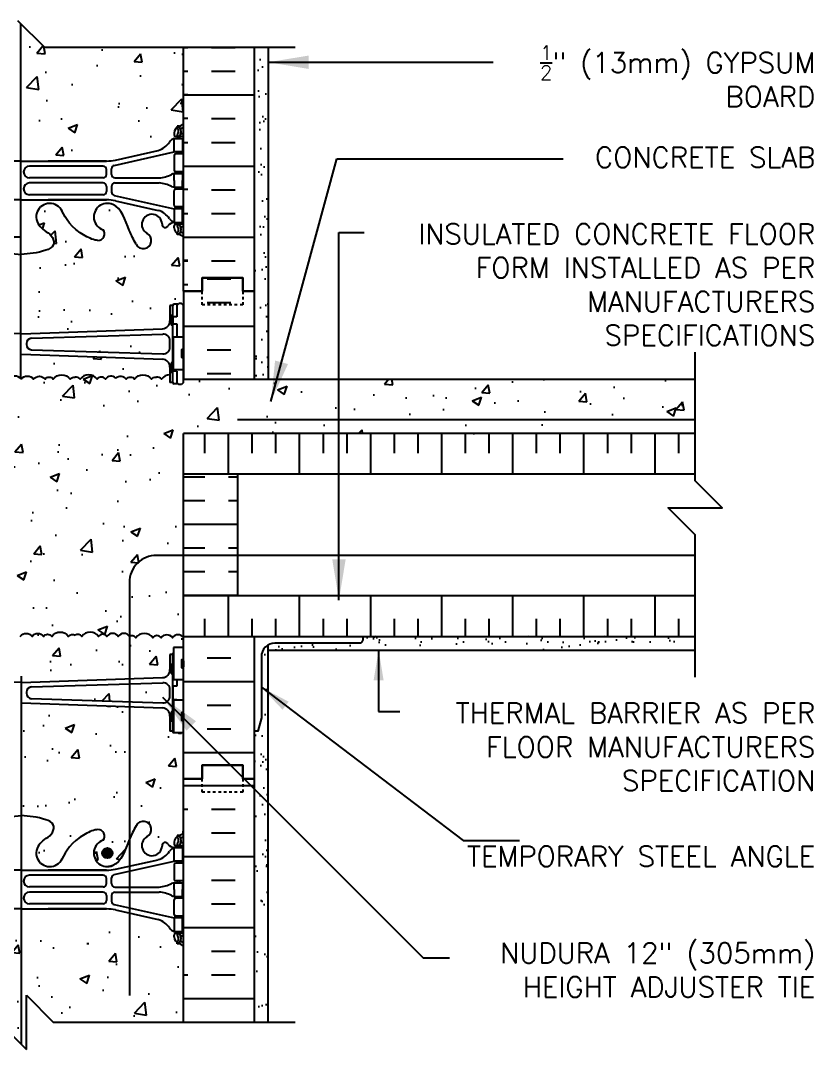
# Model space of a CAD drawing. Header units: inches. Extents: x 221.8 to 278, y 94.9 to 160.7.
# Drawn here: x 248.72 to 278, y 122.7 to 160.7 of the extents above; entities that cross this region are included whole.
import ezdxf

# ---------------------------------------------------------------- set-up
doc = ezdxf.new("R2010")
doc.units = ezdxf.units.IN
doc.header["$LTSCALE"] = 0.5
doc.header["$MEASUREMENT"] = 0
doc.linetypes.add('DASHED2', pattern=[0.375, 0.25, -0.125])
for name, color, linetype in [('HATCH', 12, 'Continuous'), ('line25', 2, 'Continuous'), ('LINE3', 3, 'Continuous'), ('LINE50', 5, 'Continuous'), ('LINE9', 9, 'Continuous'), ('TEXT', 4, 'Continuous'), ('Web_Edge', 9, 'Continuous')]:
    doc.layers.add(name, color=color, linetype=linetype)
doc.styles.add('DIM', font='romans.shx', dxfattribs={"width": 0.7})
doc.styles.add('ROMANS', font='romans.shx', dxfattribs={"height": 0.75})
doc.styles.get("Standard").update_dxf_attribs({"font": 'romans.shx', "height": 0.75})
doc.linetypes.add('STEEL', pattern='A,0.5,-0.2,["X",Standard,S=0.1,R=0,X=-0.1,Y=-0.05],-0.1', length=0.8)
doc.dimstyles.new('ext_12', dxfattribs={"dimscale": 12, "dimtxt": 0.09375, "dimasz": 0.09375, "dimexe": 0.09375, "dimexo": 0.0625, "dimgap": 0.0625, "dimtad": 1, "dimdec": 1, "dimzin": 2, "dimdsep": 46, "dimlunit": 4, "dimtxsty": 'DIM', "dimcen": 0.09, "dimdle": 0.09375, "dimclrt": 4, "dimadec": 0, "dimazin": 0, "dimtfac": 1, "dimtdec": 1, "dimtmove": 2, "dimatfit": 3, "dimfxl": 1, "dimfrac": 2, "dimtolj": 1, "dimtzin": 0, "dimarcsym": 0})
doc.dimstyles.new('ext_8', dxfattribs={"dimscale": 8, "dimtxt": 0.09375, "dimasz": 0.09375, "dimexe": 0.09375, "dimexo": 0.0625, "dimgap": 0.0625, "dimtad": 1, "dimdec": 1, "dimzin": 3, "dimdsep": 46, "dimlunit": 4, "dimtxsty": 'DIM', "dimcen": 0.09, "dimdle": 0.09375, "dimclrt": 4, "dimadec": 0, "dimazin": 0, "dimtfac": 1, "dimtdec": 1, "dimtmove": 2, "dimatfit": 3, "dimfxl": 1, "dimfrac": 2, "dimtolj": 1, "dimtzin": 0, "dimarcsym": 0})
pattern_1 = [(37.5, (59.607, 5.043), (-0.0314967, 0.963412), [0, -0.76, 0, -0.85, 0, -0.8125]), (7.5, (59.607, 5.043), (0.8848884, 1.411073), [0, -0.41, 0, -0.685, 0, -0.2625]), (327.5, (58.992, 5.043), (1.557071, 0.0028295), [0, -0.25, 0, -0.9, 0, -1.175]), (317.5, (58.992, 5.043), (1.503063, 0.438838), [0, -0.125, 0, -0.59, 0, -0.675])]

msp = doc.modelspace()

# ---------------------------------------------------------------- hatches: boundary and pattern name
at = {"layer": 'HATCH'}
h = msp.add_hatch(dxfattribs=at)
h.set_pattern_fill('AR-CONC', color=256, scale=0.5)
h.set_pattern_definition([(50, (0, 0), (3.5863, -0.31376), [0.375, -4.125]), (355, (0, 0), (-0.693757, 3.76096), [0.3, -3.3]), (100.4514, (0.299, -0.026), (2.892544, 3.4472), [0.3187, -3.50571]), (46.1842, (0, 1), (5.336207, -0.827596), [0.5625, -6.1875]), (96.6356, (0.4447, 0.931), (4.67331, 4.87059), [0.47805, -5.25857]), (351.1842, (0, 1), (4.67331, 4.87059), [0.45, -4.95]), (21, (0.5, 0.75), (2.984535, -2.013094), [0.375, -4.125]), (326, (0.5, 0.75), (1.216577, 3.62575), [0.3, -3.3]), (71.4514, (0.7487, 0.5822), (4.20111, 1.612656), [0.3187, -3.50571]), (37.5, (0, 0), (0.0607993, 1.6644693), [0, -3.26, 0, -3.35, 0, -3.3125]), (7.5, (0, 0), (1.315348, 1.972059), [0, -1.91, 0, -3.185, 0, -1.2625]), (327.5, (-1.115, 0), (2.669112, -0.1127744), [0, -1.25, 0, -3.9, 0, -5.175]), (317.5, (-1.615, 0), (2.91593, 0.500525), [0, -1.625, 0, -2.59, 0, -3.675])])
h.paths.add_polyline_path([(254.74, 126.51, 0.088416), (254.594, 126.608), (254.504, 126.608), (254.504, 126.649, -0.249069), (254.394, 126.857), (254.394, 126.924, -0.414214), (254.456, 126.987), (254.504, 126.987), (254.504, 127.057), (254.399, 127.057, -0.155529), (254.223, 127.191, 0.180914), (253.805, 127.502), (252.225, 127.855, 0.054974), (251.898, 127.891), (248.74, 127.891), (245.582, 127.891, 0.054974), (245.255, 127.855), (243.674, 127.502, 0.180914), (243.256, 127.191, -0.155529), (243.081, 127.057), (242.976, 127.057), (242.976, 126.987), (243.023, 126.987, -0.414214), (243.086, 126.924), (243.086, 126.857, -0.249069), (242.976, 126.649), (242.976, 126.608), (242.886, 126.608, 0.088416), (242.74, 126.51), (242.74, 123.703), (247.943, 123.703), (248.943, 122.703), (248.943, 124.703), (249.943, 123.703), (254.74, 123.703)])
edge = h.paths.add_edge_path()
edge.add_line((254.74, 134.398), (254.683, 134.398))
edge.add_line((254.683, 134.398), (254.66, 134.375))
edge.add_line((254.66, 134.375), (254.57, 134.375))
edge.add_line((254.57, 134.375), (254.547, 134.398))
edge.add_line((254.547, 134.398), (254.375, 134.398))
edge.add_line((254.375, 134.398), (254.375, 134.407))
edge.add_arc((254.39, 134.455), 0.05, 180, 252.5993, ccw=False)
edge.add_line((254.34, 134.455), (254.24, 134.455))
edge.add_line((254.24, 134.455), (254.24, 135.016))
edge.add_arc((253.94, 135.016), 0.3, 0, 85.2426)
edge.add_line((253.965, 135.315), (248.756, 135.499))
edge.add_arc((248.74, 135.299), 0.2, 85.2426, 90)
edge.add_arc((248.74, 135.299), 0.2, 90, 94.7574)
edge.add_line((248.723, 135.499), (243.515, 135.315))
edge.add_arc((243.54, 135.016), 0.3, 94.7574, 180)
edge.add_line((243.24, 135.016), (243.24, 134.455))
edge.add_line((243.24, 134.455), (243.14, 134.455))
edge.add_arc((243.09, 134.455), 0.05, -72.5993, 0, ccw=False)
edge.add_line((243.105, 134.407), (243.105, 134.398))
edge.add_line((243.105, 134.398), (242.933, 134.398))
edge.add_line((242.933, 134.398), (242.91, 134.375))
edge.add_line((242.91, 134.375), (242.82, 134.375))
edge.add_line((242.82, 134.375), (242.797, 134.398))
edge.add_line((242.797, 134.398), (242.74, 134.398))
edge.add_line((242.74, 134.398), (242.74, 132.703))
edge.add_line((242.74, 132.703), (242.74, 130.703))
edge.add_arc((243.086, 131.064), 0.5, 226.2109, 246.4218)
edge.add_line((242.886, 130.605), (242.976, 130.605))
edge.add_line((242.976, 130.605), (242.976, 130.564))
edge.add_arc((242.836, 130.357), 0.25, 0, 55.9442, ccw=False)
edge.add_line((243.086, 130.357), (243.086, 130.289))
edge.add_arc((243.023, 130.289), 0.0625, -90, 0, ccw=False)
edge.add_line((243.023, 130.227), (242.976, 130.227))
edge.add_line((242.976, 130.227), (242.976, 130.157))
edge.add_line((242.976, 130.157), (243.081, 130.157))
edge.add_arc((243.043, 130.506), 0.352, 276.1291, 321.5331)
edge.add_arc((243.42, 130.238), 0.113, -12.1844, 154.0569, ccw=False)
edge.add_arc((243.906, 130.233), 0.375, 182.9237, 419.8675)
edge.add_arc((244.226, 130.827), 0.3, 27.597, 243.9425, ccw=False)
edge.add_spline(control_points=[(244.491, 130.966), (244.577, 130.799), (244.83, 130.309), (245.025, 129.628), (245.351, 129.498)], knot_values=[0, 0, 0, 0, 0.579211, 1.703896, 1.703896, 1.703896, 1.703896], degree=3, periodic=0)
edge.add_spline(control_points=[(245.351, 129.498), (245.4, 129.478), (245.454, 129.465), (245.511, 129.457)], knot_values=[1.703896, 1.703896, 1.703896, 1.703896, 1.875321, 1.875321, 1.875321, 1.875321], degree=3, periodic=0)
edge.add_arc((245.552, 129.955), 0.5, 265.2926, 431.7937)
edge.add_arc((245.899, 130.58), 0.242, 90, 218.2327, ccw=False)
edge.add_spline(control_points=[(245.899, 130.822), (246.02, 130.824), (246.839, 130.472), (247.084, 130.025), (247.223, 129.745)], knot_values=[0.038125, 0.038125, 0.038125, 0.038125, 0.320663, 1.237398, 1.237398, 1.237398, 1.237398], degree=3, periodic=0)
edge.add_spline(control_points=[(247.223, 129.745), (247.227, 129.739), (247.23, 129.733), (247.233, 129.726)], knot_values=[1.237398, 1.237398, 1.237398, 1.237398, 1.258119, 1.258119, 1.258119, 1.258119], degree=3, periodic=0)
edge.add_arc((247.677, 129.955), 0.5, 208.0183, 404.1875)
edge.add_spline(control_points=[(248.036, 130.304), (247.928, 130.467), (247.568, 130.557), (247.491, 131.053), (248.04, 131.289), (248.443, 131.317), (248.74, 131.338)], knot_values=[0.229407, 0.229407, 0.229407, 0.229407, 0.844432, 1.128849, 1.464331, 2.389004, 2.389004, 2.389004, 2.389004], degree=3, periodic=0)
edge.add_spline(control_points=[(248.74, 131.338), (249.036, 131.317), (249.44, 131.289), (249.988, 131.053), (249.911, 130.557), (249.551, 130.467), (249.444, 130.304)], knot_values=[0.229407, 0.229407, 0.229407, 0.229407, 1.15408, 1.489562, 1.773979, 2.389004, 2.389004, 2.389004, 2.389004], degree=3, periodic=0)
edge.add_arc((249.802, 129.955), 0.5, 135.8125, 331.9817)
edge.add_spline(control_points=[(250.247, 129.726), (250.25, 129.733), (250.253, 129.739), (250.256, 129.745)], knot_values=[1.237398, 1.237398, 1.237398, 1.237398, 1.258119, 1.258119, 1.258119, 1.258119], degree=3, periodic=0)
edge.add_spline(control_points=[(250.256, 129.745), (250.396, 130.025), (250.641, 130.472), (251.46, 130.824), (251.581, 130.822)], knot_values=[0.038125, 0.038125, 0.038125, 0.038125, 0.95486, 1.237398, 1.237398, 1.237398, 1.237398], degree=3, periodic=0)
edge.add_arc((251.581, 130.58), 0.242, -38.2327, 90, ccw=False)
edge.add_arc((251.927, 129.955), 0.5, 108.2063, 274.7074)
edge.add_spline(control_points=[(251.968, 129.457), (252.025, 129.465), (252.079, 129.478), (252.129, 129.498)], knot_values=[1.703896, 1.703896, 1.703896, 1.703896, 1.875321, 1.875321, 1.875321, 1.875321], degree=3, periodic=0)
edge.add_spline(control_points=[(252.129, 129.498), (252.455, 129.628), (252.649, 130.309), (252.902, 130.799), (252.988, 130.966)], knot_values=[0, 0, 0, 0, 1.124685, 1.703896, 1.703896, 1.703896, 1.703896], degree=3, periodic=0)
edge.add_arc((253.254, 130.827), 0.3, -63.9425, 153.0565, ccw=False)
edge.add_arc((253.574, 130.233), 0.375, 120.1325, 357.0763)
edge.add_arc((254.059, 130.238), 0.113, 25.9431, 192.1844, ccw=False)
edge.add_arc((254.436, 130.506), 0.352, 218.4669, 263.8709)
edge.add_line((254.399, 130.157), (254.504, 130.157))
edge.add_line((254.504, 130.157), (254.504, 130.227))
edge.add_line((254.504, 130.227), (254.456, 130.227))
edge.add_arc((254.456, 130.289), 0.0625, 180, 270, ccw=False)
edge.add_line((254.394, 130.289), (254.394, 130.357))
edge.add_arc((254.644, 130.357), 0.25, 124.0558, 180, ccw=False)
edge.add_line((254.504, 130.564), (254.504, 130.605))
edge.add_line((254.504, 130.605), (254.594, 130.605))
edge.add_arc((254.394, 131.064), 0.5, 293.5782, 313.7891)
edge.add_line((254.74, 130.703), (254.74, 132.703))
edge.add_line((254.74, 132.703), (254.74, 134.398))
h.paths.add_polyline_path([(254.24, 137.295), (254.34, 137.295, -0.327813), (254.375, 137.343), (254.375, 137.548), (254.74, 137.548), (254.74, 137.903, 0.563786), (254.332, 137.907, 0.520567), (253.912, 137.907, 0.520567), (253.606, 137.907, 0.520567), (252.985, 137.907, 0.40929), (252.74, 137.953, 0.563786), (252.332, 137.957, 0.520567), (251.912, 137.957, 0.520567), (251.606, 137.957, 0.520567), (250.985, 137.957, 0.40929), (250.74, 138.002, 0.40929), (250.495, 137.957, 0.520567), (249.873, 137.957, 0.520567), (249.567, 137.957, 0.520567), (249.148, 137.957, 0.520567), (248.711, 137.957, 0.520567), (248.273, 137.957, 0.520567), (247.854, 137.957, 0.520567), (247.548, 137.957, 0.520567), (246.927, 137.957, 0.520567), (246.636, 137.957, 0.520567), (246.18, 137.957, 0.520567), (245.953, 137.957, 0.520567), (245.398, 137.957, 0.520567), (244.852, 137.957, 0.520567), (244.506, 137.957, 0.520567), (244.306, 137.957, 0.520567), (243.851, 137.957, 0.520567), (243.359, 137.957, 0.520567), (243.004, 137.957, 0.566126), (242.74, 137.953), (242.74, 137.548), (243.105, 137.548), (243.105, 137.343, -0.327813), (243.14, 137.295), (243.24, 137.295), (243.24, 136.734, 0.390098), (243.515, 136.435), (248.723, 136.251, 0.020761), (248.74, 136.251, 0.020761), (248.756, 136.251), (253.965, 136.435, 0.390098), (254.24, 136.734)])
h.paths.add_polyline_path([(248.356, 136.092), (243.496, 136.244, 0.421005), (243.24, 135.994), (243.24, 135.756, 0.425773), (243.5, 135.506), (248.356, 135.658, 0.390098), (248.54, 135.857), (248.54, 135.893, 0.390098)])
h.paths.add_polyline_path([(254.24, 135.994, 0.425773), (253.98, 136.243), (249.123, 136.092, 0.390098), (248.94, 135.893), (248.94, 135.857, 0.390098), (249.123, 135.658), (253.984, 135.506, 0.421005), (254.24, 135.756)])
h.paths.add_polyline_path([(254.74, 143.953), (254.74, 145.453), (273.636, 145.453), (273.636, 147.453), (254.74, 147.453), (254.74, 147.337), (254.66, 147.257), (254.57, 147.257), (254.54, 147.287), (254.39, 147.287, -0.414214), (254.34, 147.337), (254.24, 147.337), (254.24, 147.619, 0.246287), (253.927, 147.457, 0.307914), (253.74, 147.528, 0.307914), (253.553, 147.457, 0.520567), (252.931, 147.457, 0.520567), (252.626, 147.457, 0.458053), (252.24, 147.496, 0.458053), (251.854, 147.457, 0.520567), (251.548, 147.457, 0.520567), (250.927, 147.457, 0.307914), (250.74, 147.528, 0.307914), (250.553, 147.457, 0.520567), (249.931, 147.457, 0.520567), (249.626, 147.457, 0.520567), (249.206, 147.457, 0.48966), (248.74, 147.457, 0.48966), (248.273, 147.457, 0.520567), (247.854, 147.457, 0.520567), (247.548, 147.457, 0.520567), (246.927, 147.457, 0.520567), (246.636, 147.457, 0.520567), (246.18, 147.457, 0.520567), (245.953, 147.457, 0.520567), (245.398, 147.457, 0.520567), (244.852, 147.457, 0.520567), (244.506, 147.457, 0.520567), (244.306, 147.457, 0.520567), (243.851, 147.457, 0.520567), (243.359, 147.457, 0.174031), (243.24, 147.542), (243.24, 147.337), (243.14, 147.337, -0.414214), (243.09, 147.287), (242.94, 147.287), (242.91, 147.257), (242.82, 147.257), (242.74, 147.337), (242.74, 147.453), (223.844, 147.453), (223.844, 145.453), (242.74, 145.453), (242.74, 143.953), (242.74, 139.453), (242.74, 137.953, -0.566126), (243.004, 137.957, -0.520567), (243.359, 137.957, -0.520567), (243.851, 137.957, -0.520567), (244.306, 137.957, -0.520567), (244.506, 137.957, -0.520567), (244.852, 137.957, -0.520567), (245.398, 137.957, -0.520567), (245.953, 137.957, -0.520567), (246.18, 137.957, -0.520567), (246.636, 137.957, -0.520567), (246.927, 137.957, -0.520567), (247.548, 137.957, -0.520567), (247.854, 137.957, -0.520567), (248.273, 137.957, -0.520567), (248.711, 137.957, -0.520567), (249.148, 137.957, -0.520567), (249.567, 137.957, -0.520567), (249.873, 137.957, -0.520567), (250.495, 137.957, -0.40929), (250.74, 138.002, -0.40929), (250.985, 137.957, -0.520567), (251.606, 137.957, -0.520567), (251.912, 137.957, -0.520567), (252.332, 137.957, -0.563786), (252.74, 137.953, -0.40929), (252.985, 137.907, -0.520567), (253.606, 137.907, -0.520567), (253.912, 137.907, -0.520567), (254.332, 137.907, -0.563786), (254.74, 137.903), (254.74, 137.953), (254.74, 139.453)])
h.paths.add_polyline_path([(253.965, 148.197), (248.756, 148.381, 0.020761), (248.74, 148.382, 0.020761), (248.723, 148.381), (243.515, 148.197, 0.390098), (243.24, 147.898), (243.24, 147.542, -0.174031), (243.359, 147.457, -0.520567), (243.851, 147.457, -0.520567), (244.306, 147.457, -0.520567), (244.506, 147.457, -0.520567), (244.852, 147.457, -0.520567), (245.398, 147.457, -0.520567), (245.953, 147.457, -0.520567), (246.18, 147.457, -0.520567), (246.636, 147.457, -0.520567), (246.927, 147.457, -0.520567), (247.548, 147.457, -0.520567), (247.854, 147.457, -0.520567), (248.273, 147.457, -0.48966), (248.74, 147.457, -0.48966), (249.206, 147.457, -0.520567), (249.626, 147.457, -0.520567), (249.931, 147.457, -0.520567), (250.553, 147.457, -0.307914), (250.74, 147.528, -0.307914), (250.927, 147.457, -0.520567), (251.548, 147.457, -0.520567), (251.854, 147.457, -0.458053), (252.24, 147.496, -0.458053), (252.626, 147.457, -0.520567), (252.931, 147.457, -0.520567), (253.553, 147.457, -0.307914), (253.74, 147.528, -0.307914), (253.927, 147.457, -0.246287), (254.24, 147.619), (254.24, 147.898, 0.390098)])
h.paths.add_polyline_path([(248.54, 148.74, -0.390098), (248.356, 148.541), (243.5, 148.389, -0.425773), (243.24, 148.639), (243.24, 148.876, -0.421005), (243.496, 149.126), (248.356, 148.974, -0.390098), (248.54, 148.775)])
h.paths.add_polyline_path([(254.24, 148.639, -0.421005), (253.984, 148.389), (249.123, 148.541, -0.390098), (248.94, 148.74), (248.94, 148.775, -0.390098), (249.123, 148.974), (253.98, 149.126, -0.425773), (254.24, 148.876)])
edge = h.paths.add_edge_path()
edge.add_arc((254.394, 152.342), 0.5, 46.2109, 66.4218)
edge.add_line((254.594, 152.8), (254.504, 152.8))
edge.add_line((254.504, 152.8), (254.504, 152.842))
edge.add_arc((254.644, 153.049), 0.25, 180, 235.9442, ccw=False)
edge.add_line((254.394, 153.049), (254.394, 153.116))
edge.add_arc((254.456, 153.116), 0.0625, 90, 180, ccw=False)
edge.add_line((254.456, 153.179), (254.504, 153.179))
edge.add_line((254.504, 153.179), (254.504, 153.249))
edge.add_line((254.504, 153.249), (254.399, 153.249))
edge.add_arc((254.436, 152.899), 0.352, 96.1291, 141.5331)
edge.add_arc((254.059, 153.168), 0.113, 167.8156, 334.0569, ccw=False)
edge.add_arc((253.574, 153.172), 0.375, 2.9237, 239.8675)
edge.add_arc((253.254, 152.579), 0.3, -152.403, 63.9425, ccw=False)
edge.add_spline(control_points=[(252.988, 152.44), (252.902, 152.607), (252.649, 153.097), (252.455, 153.778), (252.129, 153.908)], knot_values=[0, 0, 0, 0, 0.579211, 1.703896, 1.703896, 1.703896, 1.703896], degree=3, periodic=0)
edge.add_spline(control_points=[(252.129, 153.908), (252.079, 153.928), (252.025, 153.94), (251.968, 153.949)], knot_values=[1.703896, 1.703896, 1.703896, 1.703896, 1.875321, 1.875321, 1.875321, 1.875321], degree=3, periodic=0)
edge.add_arc((251.927, 153.451), 0.5, 85.2926, 251.7937)
edge.add_arc((251.581, 152.826), 0.242, -90, 38.2327, ccw=False)
edge.add_spline(control_points=[(251.581, 152.584), (251.46, 152.582), (250.641, 152.933), (250.396, 153.38), (250.256, 153.66)], knot_values=[0.038125, 0.038125, 0.038125, 0.038125, 0.320663, 1.237398, 1.237398, 1.237398, 1.237398], degree=3, periodic=0)
edge.add_spline(control_points=[(250.256, 153.66), (250.253, 153.667), (250.25, 153.673), (250.247, 153.679)], knot_values=[1.237398, 1.237398, 1.237398, 1.237398, 1.258119, 1.258119, 1.258119, 1.258119], degree=3, periodic=0)
edge.add_arc((249.802, 153.451), 0.5, 28.0183, 224.1875)
edge.add_spline(control_points=[(249.444, 153.102), (249.551, 152.939), (249.911, 152.848), (249.988, 152.353), (249.44, 152.117), (249.036, 152.088), (248.74, 152.068)], knot_values=[0.229407, 0.229407, 0.229407, 0.229407, 0.844432, 1.128849, 1.464331, 2.389004, 2.389004, 2.389004, 2.389004], degree=3, periodic=0)
edge.add_spline(control_points=[(248.74, 152.068), (248.443, 152.088), (248.04, 152.117), (247.491, 152.353), (247.568, 152.848), (247.928, 152.939), (248.036, 153.102)], knot_values=[0.229407, 0.229407, 0.229407, 0.229407, 1.15408, 1.489562, 1.773979, 2.389004, 2.389004, 2.389004, 2.389004], degree=3, periodic=0)
edge.add_arc((247.677, 153.451), 0.5, 315.8125, 511.9817)
edge.add_spline(control_points=[(247.233, 153.679), (247.23, 153.673), (247.227, 153.667), (247.223, 153.66)], knot_values=[1.237398, 1.237398, 1.237398, 1.237398, 1.258119, 1.258119, 1.258119, 1.258119], degree=3, periodic=0)
edge.add_spline(control_points=[(247.223, 153.66), (247.084, 153.38), (246.839, 152.933), (246.02, 152.582), (245.899, 152.584)], knot_values=[0.038125, 0.038125, 0.038125, 0.038125, 0.95486, 1.237398, 1.237398, 1.237398, 1.237398], degree=3, periodic=0)
edge.add_arc((245.899, 152.826), 0.242, 141.7673, 270, ccw=False)
edge.add_arc((245.552, 153.451), 0.5, 288.2063, 454.7074)
edge.add_spline(control_points=[(245.511, 153.949), (245.454, 153.94), (245.4, 153.928), (245.351, 153.908)], knot_values=[1.703896, 1.703896, 1.703896, 1.703896, 1.875321, 1.875321, 1.875321, 1.875321], degree=3, periodic=0)
edge.add_spline(control_points=[(245.351, 153.908), (245.025, 153.778), (244.83, 153.097), (244.577, 152.607), (244.491, 152.44)], knot_values=[0, 0, 0, 0, 1.124685, 1.703896, 1.703896, 1.703896, 1.703896], degree=3, periodic=0)
edge.add_arc((244.226, 152.579), 0.3, 116.0575, 333.0565, ccw=False)
edge.add_arc((243.906, 153.172), 0.375, 300.1325, 537.0763)
edge.add_arc((243.42, 153.168), 0.113, -154.0569, 12.1844, ccw=False)
edge.add_arc((243.043, 152.899), 0.352, 38.4669, 83.8709)
edge.add_line((243.081, 153.249), (242.976, 153.249))
edge.add_line((242.976, 153.249), (242.976, 153.179))
edge.add_line((242.976, 153.179), (243.023, 153.179))
edge.add_arc((243.023, 153.116), 0.0625, 0, 90, ccw=False)
edge.add_line((243.086, 153.116), (243.086, 153.049))
edge.add_arc((242.836, 153.049), 0.25, 304.0558, 360, ccw=False)
edge.add_line((242.976, 152.842), (242.976, 152.8))
edge.add_line((242.976, 152.8), (242.886, 152.8))
edge.add_arc((243.086, 152.342), 0.5, 113.5782, 133.7891)
edge.add_line((242.74, 152.703), (242.74, 150.703))
edge.add_line((242.74, 150.703), (242.74, 150.177))
edge.add_line((242.74, 150.177), (242.82, 150.257))
edge.add_line((242.82, 150.257), (242.91, 150.257))
edge.add_line((242.91, 150.257), (242.94, 150.227))
edge.add_line((242.94, 150.227), (243.09, 150.227))
edge.add_arc((243.09, 150.177), 0.05, 0, 90, ccw=False)
edge.add_line((243.14, 150.177), (243.24, 150.177))
edge.add_line((243.24, 150.177), (243.24, 149.617))
edge.add_arc((243.54, 149.617), 0.3, 180, 265.2426)
edge.add_line((243.515, 149.318), (248.723, 149.134))
edge.add_arc((248.74, 149.333), 0.2, 265.2426, 270)
edge.add_arc((248.74, 149.333), 0.2, 270, 274.7574)
edge.add_line((248.756, 149.134), (253.965, 149.318))
edge.add_arc((253.94, 149.617), 0.3, 274.7574, 360)
edge.add_line((254.24, 149.617), (254.24, 150.177))
edge.add_line((254.24, 150.177), (254.34, 150.177))
edge.add_arc((254.39, 150.177), 0.05, 90, 180, ccw=False)
edge.add_line((254.39, 150.227), (254.54, 150.227))
edge.add_line((254.54, 150.227), (254.57, 150.257))
edge.add_line((254.57, 150.257), (254.66, 150.257))
edge.add_line((254.66, 150.257), (254.74, 150.177))
edge.add_line((254.74, 150.177), (254.74, 150.703))
edge.add_line((254.74, 150.703), (254.74, 152.703))
h.paths.add_polyline_path([(254.74, 159.703), (249.615, 159.703), (248.615, 160.703), (248.615, 158.703), (247.615, 159.703), (242.74, 159.703), (242.74, 156.895, 0.088416), (242.886, 156.798), (242.976, 156.798), (242.976, 156.756, -0.249069), (243.086, 156.549), (243.086, 156.481, -0.414214), (243.023, 156.419), (242.976, 156.419), (242.976, 156.349), (243.081, 156.349, -0.155529), (243.256, 156.215, 0.180914), (243.674, 155.904), (245.255, 155.551, 0.054974), (245.582, 155.515), (248.74, 155.515), (251.898, 155.515, 0.054974), (252.225, 155.551), (253.805, 155.904, 0.180914), (254.223, 156.215, -0.155529), (254.399, 156.349), (254.504, 156.349), (254.504, 156.419), (254.456, 156.419, -0.414214), (254.394, 156.481), (254.394, 156.549, -0.249069), (254.504, 156.756), (254.504, 156.798), (254.594, 156.798, 0.088416), (254.74, 156.895)])
h = msp.add_hatch(dxfattribs=at)
h.set_pattern_fill('AR-SAND', color=256, scale=0.5, style=0)
h.set_pattern_definition(pattern_1)
h.paths.add_polyline_path([(257.365, 147.453), (257.865, 147.453), (257.865, 159.703), (257.365, 159.703), (257.365, 150.703)])
h = msp.add_hatch(dxfattribs=at)
h.set_pattern_fill('INSUL', color=256, scale=7, style=0)
h.set_pattern_definition([(0, (59.607, 5.043), (0, 2.625), []), (0, (59.607, 5.918), (0, 2.625), [0.875, -0.875]), (0, (59.607, 6.793), (0, 2.625), [0.875, -0.875])])
h.paths.add_polyline_path([(257.365, 150.703), (256.927, 150.703), (256.927, 151.203), (255.427, 151.203), (255.427, 150.703), (254.74, 150.703), (254.74, 147.453), (257.365, 147.453)])
h.paths.add_polyline_path([(257.365, 137.953), (254.74, 137.953), (254.74, 132.703), (255.427, 132.703), (255.427, 133.203), (256.927, 133.203), (256.927, 132.703), (257.365, 132.703)])
h = msp.add_hatch(dxfattribs=at)
h.set_pattern_fill('INSUL', color=256, scale=7, angle=90, style=0)
h.set_pattern_definition([(90, (56.9028, 8.2267), (-2.625, 2e-16), []), (90, (56.0278, 8.2267), (-2.625, 2e-16), [0.875, -0.875]), (90, (55.1528, 8.2267), (-2.625, 2e-16), [0.875, -0.875])])
h.paths.add_polyline_path([(273.636, 145.453), (254.74, 145.453), (254.74, 143.953), (273.636, 143.953)])
h.paths.add_polyline_path([(273.636, 137.953), (273.636, 139.453), (254.74, 139.453), (254.74, 137.953)])
h = msp.add_hatch(dxfattribs=at)
h.set_pattern_fill('INSUL', color=256, scale=7)
h.set_pattern_definition([(0, (56.9028, 8.2267), (0, 2.625), []), (0, (56.9028, 9.1017), (0, 2.625), [0.875, -0.875]), (0, (56.9028, 9.9767), (0, 2.625), [0.875, -0.875])])
h.paths.add_polyline_path([(256.74, 140.953), (254.74, 140.953), (254.74, 139.453), (256.74, 139.453)])
h.paths.add_polyline_path([(256.74, 143.953), (254.74, 143.953), (254.74, 140.953), (256.74, 140.953)])
h = msp.add_hatch(dxfattribs=at)
h.set_pattern_fill('AR-SAND', color=256, scale=0.5, style=0)
h.set_pattern_definition([(37.5, (56.4426, 3.461), (-0.0314967, 0.963412), [0, -0.76, 0, -0.85, 0, -0.8125]), (7.5, (56.4426, 3.461), (0.8848884, 1.411073), [0, -0.41, 0, -0.685, 0, -0.2625]), (327.5, (55.8276, 3.461), (1.557071, 0.0028295), [0, -0.25, 0, -0.9, 0, -1.175]), (317.5, (55.8276, 3.461), (1.503063, 0.438838), [0, -0.125, 0, -0.59, 0, -0.675])])
h.paths.add_polyline_path([(261.365, 137.953), (261.365, 137.828, -0.414214), (261.24, 137.703), (258.115, 137.703, 0.131652), (257.865, 137.636), (257.865, 137.453), (273.636, 137.453), (273.636, 137.953)])
h = msp.add_hatch(dxfattribs=at)
h.set_pattern_fill('AR-SAND', color=256, scale=0.5, style=0)
h.set_pattern_definition(pattern_1)
h.paths.add_polyline_path([(257.865, 137.636, 0.267949), (257.615, 137.203), (257.615, 134.953), (257.49, 134.453), (257.365, 134.453), (257.365, 132.703), (257.365, 123.703), (257.865, 123.703)])
at = {"layer": 'LINE3'}
msp.add_hatch(color=256, dxfattribs=at).paths.add_polyline_path([(252.115, 129.955, 1), (251.74, 129.955, 1)])

# ---------------------------------------------------------------- linework, layer by layer
at = {"layer": 'HATCH'}
for p, q in [((254.901, 159.693), (254.74, 159.693)), ((256.651, 159.693), (255.776, 159.693)), ((254.901, 158.818), (254.74, 158.818)), ((256.651, 158.818), (255.776, 158.818)), ((254.901, 157.962), (254.74, 157.962)), ((257.365, 157.943), (254.74, 157.943)), ((254.901, 157.087), (254.74, 157.087)), ((256.651, 157.068), (255.776, 157.068)), ((254.901, 156.193), (254.74, 156.193)), ((256.651, 156.193), (255.776, 156.193)), ((257.365, 155.318), (254.74, 155.318)), ((254.901, 154.462), (254.74, 154.462)), ((256.651, 154.443), (255.776, 154.443)), ((254.901, 153.568), (254.74, 153.568)), ((256.651, 153.568), (255.776, 153.568)), ((257.365, 152.693), (254.74, 152.693)), ((254.901, 151.837), (254.74, 151.837)), ((254.901, 151.837), (254.74, 151.837)), ((254.901, 151.818), (254.74, 151.818)), ((256.651, 151.818), (255.776, 151.818)), ((254.901, 150.943), (254.74, 150.943)), ((273.636, 143.953), (254.74, 143.953)), ((273.636, 139.453), (254.74, 139.453)), ((258.985, 137.953), (259.011, 137.979)), ((261.813, 137.953), (261.84, 137.979)), ((267.47, 137.953), (267.496, 137.979)), ((270.299, 137.953), (270.325, 137.979)), ((257.365, 132.443), (254.74, 132.443)), ((254.901, 131.568), (254.74, 131.568)), ((254.901, 131.568), (254.74, 131.568)), ((256.651, 131.568), (255.776, 131.568)), ((256.651, 130.693), (255.776, 130.693)), ((257.365, 129.818), (254.74, 129.818)), ((256.651, 128.943), (255.776, 128.943)), ((256.651, 128.068), (255.776, 128.068)), ((257.365, 127.193), (254.74, 127.193)), ((256.651, 126.318), (255.776, 126.318)), ((254.901, 125.443), (254.74, 125.443)), ((256.651, 125.443), (255.776, 125.443)), ((257.365, 124.568), (254.74, 124.568))]:
    msp.add_line(p, q, dxfattribs=at)
for points in [[(248.74, 147.457, 0.48966), (248.273, 147.457, 0.520567), (247.854, 147.457, 0.520567), (247.548, 147.457, 0.520567), (246.927, 147.457, 0.520567), (246.636, 147.457, 0.520567), (246.18, 147.457, 0.520567), (245.953, 147.457, 0.520567), (245.398, 147.457, 0.520567), (244.852, 147.457, 0.520567), (244.506, 147.457, 0.520567), (244.306, 147.457, 0.520567), (243.851, 147.457, 0.520567), (243.359, 147.457, 0.174031), (243.24, 147.542, 0.174031)], [(248.74, 147.457, -0.48966), (249.206, 147.457, -0.520567), (249.626, 147.457, -0.520567), (249.931, 147.457, -0.520567), (250.553, 147.457, -0.307914), (250.74, 147.528, -0.307914)], [(252.24, 147.496, 0.458053), (251.854, 147.457, 0.520567), (251.548, 147.457, 0.520567), (250.927, 147.457, 0.307914), (250.74, 147.528)], [(252.24, 147.496, -0.458053), (252.626, 147.457, -0.520567), (252.931, 147.457, -0.520567), (253.553, 147.457, -0.307914), (253.74, 147.528)], [(254.24, 147.619, 0.246287), (253.927, 147.457, 0.307914), (253.74, 147.528)], [(248.711, 137.957, -0.520567), (249.148, 137.957, -0.520567), (249.567, 137.957, -0.520567), (249.873, 137.957, -0.520567), (250.495, 137.957, -0.40929), (250.74, 138.002, -0.40929)], [(252.74, 137.953, 0.563786), (252.332, 137.957, 0.520567), (251.912, 137.957, 0.520567), (251.606, 137.957, 0.520567), (250.985, 137.957, 0.40929), (250.74, 138.002)], [(254.74, 137.903, 0.563786), (254.332, 137.907, 0.520567), (253.912, 137.907, 0.520567), (253.606, 137.907, 0.520567), (252.985, 137.907, 0.40929), (252.74, 137.953)]]:
    msp.add_lwpolyline(points, format="xyb", dxfattribs=at)
at = {"layer": 'line25'}
for p, q in [((254.74, 150.703), (254.74, 159.703)), ((254.74, 150.703), (254.74, 147.453)), ((254.74, 149.008), (254.375, 149.008)), ((254.375, 147.808), (254.375, 149.008)), ((254.74, 147.808), (254.375, 147.808)), ((254.74, 147.453), (273.636, 147.453)), ((273.636, 145.453), (254.74, 145.453)), ((254.74, 143.953), (254.74, 145.453)), ((254.74, 137.953), (254.74, 139.453)), ((254.74, 132.703), (254.74, 137.953)), ((254.74, 137.953), (273.636, 137.953)), ((254.375, 137.548), (254.375, 136.348)), ((254.74, 137.548), (254.375, 137.548)), ((254.74, 136.348), (254.375, 136.348)), ((254.74, 135.598), (254.375, 135.598)), ((254.375, 135.598), (254.375, 134.398)), ((254.74, 134.398), (254.375, 134.398)), ((254.74, 123.703), (254.74, 132.703))]:
    msp.add_line(p, q, dxfattribs=at)
at = {"layer": 'LINE3'}
for p, q in [((248.723, 160.594), (248.723, 147.477)), ((248.74, 136.492), (248.74, 122.906))]:
    msp.add_line(p, q, dxfattribs=at)
at = {"layer": 'LINE3', "linetype": 'STEEL'}
msp.add_line((273.636, 145.953), (256.74, 145.953), dxfattribs=at)
at = {"layer": 'LINE3'}
msp.add_lwpolyline([(273.636, 140.949), (253.74, 140.949, 0.414214), (252.74, 139.949), (252.74, 124.7)], format="xyb", dxfattribs=at)
msp.add_circle((251.927, 129.955), 0.188, dxfattribs=at)
at = {"layer": 'LINE50'}
for p, q in [((257.365, 150.703), (257.365, 159.703)), ((257.365, 147.453), (257.365, 150.703)), ((257.365, 132.703), (257.365, 137.953)), ((257.365, 123.703), (257.365, 132.703))]:
    msp.add_line(p, q, dxfattribs=at)
for points in [[(257.365, 150.703), (256.927, 150.703), (256.927, 151.203), (255.427, 151.203), (255.427, 150.703), (254.74, 150.703)], [(254.74, 150.703), (255.427, 150.703), (255.427, 151.203), (256.927, 151.203), (256.927, 150.703), (257.365, 150.703)], [(254.74, 132.703), (255.427, 132.703), (255.427, 133.203), (256.927, 133.203), (256.927, 132.703), (257.365, 132.703)], [(257.365, 132.703), (256.927, 132.703), (256.927, 133.203), (255.427, 133.203), (255.427, 132.703), (254.74, 132.703)]]:
    msp.add_lwpolyline(points, dxfattribs=at)
at = {"layer": 'LINE9'}
for p, q in [((248.615, 160.703), (249.615, 159.703)), ((258.865, 159.703), (249.615, 159.703)), ((257.865, 159.703), (257.865, 147.453)), ((254.24, 150.177), (254.24, 149.617)), ((254.34, 150.177), (254.24, 150.177)), ((254.34, 147.337), (254.34, 150.177)), ((254.34, 150.157), (254.34, 150.157)), ((254.49, 150.227), (254.39, 150.227)), ((254.54, 150.227), (254.39, 150.227)), ((254.49, 150.177), (254.57, 150.257)), ((254.49, 150.177), (254.49, 149.757)), ((254.66, 150.257), (254.57, 150.257)), ((254.74, 150.177), (254.66, 150.257)), ((254.74, 147.337), (254.74, 150.177)), ((254.34, 149.807), (254.29, 149.807)), ((254.29, 149.807), (254.29, 149.457)), ((254.34, 149.457), (254.29, 149.457)), ((254.49, 149.507), (254.49, 149.007)), ((248.723, 149.134), (243.515, 149.318)), ((248.756, 149.134), (253.965, 149.318)), ((249.123, 148.974), (253.98, 149.126)), ((248.94, 148.775), (248.94, 148.74)), ((254.24, 148.639), (254.24, 148.876)), ((248.756, 148.381), (253.965, 148.197)), ((249.123, 148.541), (253.98, 148.389)), ((254.66, 148.518), (254.66, 148.298)), ((254.7, 148.558), (254.7, 148.558)), ((254.7, 148.258), (254.7, 148.258)), ((254.74, 148.518), (254.74, 148.298)), ((254.74, 148.463), (254.74, 148.463)), ((254.74, 148.353), (254.74, 148.353)), ((254.24, 147.898), (254.24, 147.337)), ((254.29, 148.057), (254.29, 147.707)), ((254.34, 148.057), (254.29, 148.057)), ((254.34, 147.707), (254.29, 147.707)), ((254.49, 147.757), (254.49, 147.337)), ((254.34, 147.337), (254.24, 147.337)), ((254.54, 147.287), (254.39, 147.287)), ((254.49, 147.287), (254.39, 147.287)), ((254.49, 147.337), (254.57, 147.257)), ((254.66, 147.257), (254.57, 147.257)), ((254.74, 147.337), (254.66, 147.257)), ((254.74, 139.453), (254.74, 143.953)), ((256.74, 143.953), (256.74, 139.453)), ((257.865, 123.703), (257.865, 137.636)), ((254.24, 137.295), (254.24, 136.734)), ((254.34, 137.295), (254.24, 137.295)), ((254.34, 134.455), (254.34, 137.295)), ((254.34, 137.275), (254.34, 137.275)), ((257.865, 137.453), (273.636, 137.453)), ((254.34, 136.925), (254.29, 136.925)), ((254.29, 136.925), (254.29, 136.575)), ((254.66, 137.058), (254.66, 136.838)), ((254.7, 137.098), (254.7, 137.098)), ((254.74, 137.058), (254.74, 136.838)), ((254.74, 137.003), (254.74, 137.003)), ((254.74, 136.893), (254.74, 136.893)), ((248.723, 136.251), (243.515, 136.435)), ((248.756, 136.251), (253.965, 136.435)), ((254.34, 136.575), (254.29, 136.575)), ((254.7, 136.798), (254.7, 136.798)), ((249.123, 136.092), (253.98, 136.243)), ((254.49, 136.348), (254.49, 136.125)), ((248.94, 135.893), (248.94, 135.857)), ((254.24, 135.756), (254.24, 135.994)), ((248.756, 135.499), (253.965, 135.315)), ((249.123, 135.658), (253.98, 135.506)), ((254.49, 135.625), (254.49, 135.598)), ((254.24, 135.016), (254.24, 134.455)), ((254.29, 135.175), (254.29, 134.825)), ((254.34, 135.175), (254.29, 135.175)), ((254.66, 135.108), (254.66, 134.888)), ((254.7, 135.148), (254.7, 135.148)), ((254.74, 135.108), (254.74, 134.888)), ((254.74, 135.053), (254.74, 135.053)), ((254.74, 134.943), (254.74, 134.943)), ((254.34, 134.825), (254.29, 134.825)), ((254.7, 134.848), (254.7, 134.848)), ((254.34, 134.455), (254.24, 134.455)), ((254.547, 134.398), (254.57, 134.375)), ((254.66, 134.375), (254.57, 134.375)), ((254.683, 134.398), (254.66, 134.375)), ((248.943, 122.703), (248.943, 124.703)), ((248.943, 124.703), (249.943, 123.703)), ((247.943, 123.703), (248.943, 122.703)), ((258.865, 123.703), (249.943, 123.703))]:
    msp.add_line(p, q, dxfattribs=at)
at = {"layer": 'LINE9', "linetype": 'DASHED2', "ltscale": 0.15}
for points in [[(256.927, 150.703), (256.927, 150.703), (256.927, 150.203), (255.427, 150.203), (255.427, 150.703), (255.427, 150.703)], [(256.927, 132.703), (256.927, 132.703), (256.927, 132.203), (255.427, 132.203), (255.427, 132.703), (255.427, 132.703)]]:
    msp.add_lwpolyline(points, dxfattribs=at)
at = {"layer": 'LINE9'}
for points in [[(254.49, 149.757), (254.34, 149.757), (254.34, 149.507), (254.49, 149.507)], [(254.49, 149.007), (254.49, 149.007), (254.34, 149.007), (254.34, 148.507), (254.375, 148.507)], [(273.636, 136.453), (273.636, 141.703), (272.636, 142.703), (274.636, 142.703), (273.636, 143.703), (273.636, 148.453)], [(254.49, 147.757), (254.34, 147.757), (254.34, 148.007), (254.375, 148.007)], [(254.375, 136.875), (254.34, 136.875), (254.34, 136.625), (254.375, 136.625)], [(254.49, 136.125), (254.49, 136.125), (254.34, 136.125), (254.34, 135.625), (254.49, 135.625)], [(254.375, 134.875), (254.34, 134.875), (254.34, 135.125), (254.375, 135.125)]]:
    msp.add_lwpolyline(points, dxfattribs=at)
msp.add_lwpolyline([(257.365, 134.453), (257.365, 137.953), (261.365, 137.953), (261.365, 137.828, -0.414214), (261.24, 137.703), (258.115, 137.703, 0.414214), (257.615, 137.203), (257.615, 134.953), (257.49, 134.453)], format="xyb", close=True, dxfattribs=at)
for centre, radius, start, end in [((254.39, 150.177), 0.05, 90, 180), ((253.94, 149.617), 0.3, 274.7574, 0), ((248.74, 149.333), 0.2, 265.2426, 270), ((248.74, 149.333), 0.2, 270, 274.7574), ((249.14, 148.775), 0.2, 94.7574, 180), ((253.99, 148.876), 0.25, 0, 92.2521), ((249.14, 148.74), 0.2, 180, 265.2426), ((253.99, 148.639), 0.25, 267.7479, 0), ((248.74, 148.182), 0.2, 90, 94.7574), ((248.74, 148.182), 0.2, 85.2426, 90), ((254.7, 148.518), 0.04, 90, 180), ((254.7, 148.298), 0.04, 180, 270), ((254.7, 148.518), 0.04, 360, 90), ((254.7, 148.298), 0.04, 270, 0), ((253.94, 147.898), 0.3, 0, 85.2426), ((254.39, 147.337), 0.05, 180, 270), ((254.39, 137.295), 0.05, 107.4007, 180), ((254.7, 137.058), 0.04, 90, 180), ((254.7, 136.838), 0.04, 180, 270), ((254.7, 137.058), 0.04, 360, 90), ((254.7, 136.838), 0.04, 270, 0), ((253.94, 136.734), 0.3, 274.7574, 0), ((248.74, 136.451), 0.2, 265.2426, 270), ((248.74, 136.451), 0.2, 270, 274.7574), ((249.14, 135.893), 0.2, 94.7574, 180), ((253.99, 135.994), 0.25, 0, 92.2521), ((249.14, 135.857), 0.2, 180, 265.2426), ((253.99, 135.756), 0.25, 267.7479, 0), ((248.74, 135.299), 0.2, 90, 94.7574), ((248.74, 135.299), 0.2, 85.2426, 90), ((253.94, 135.016), 0.3, 0, 85.2426), ((254.7, 135.108), 0.04, 90, 180), ((254.7, 135.108), 0.04, 360, 90), ((254.7, 134.888), 0.04, 180, 270), ((254.7, 134.888), 0.04, 270, 0), ((254.39, 134.455), 0.05, 180, 252.5993)]:
    msp.add_arc(centre, radius, start, end, dxfattribs=at)
at = {"layer": 'Web_Edge'}
for p, q in [((254.594, 156.798), (254.504, 156.798)), ((254.504, 156.798), (254.504, 156.756)), ((254.394, 156.549), (254.394, 156.481)), ((254.74, 156.419), (254.456, 156.419)), ((254.504, 156.419), (254.504, 156.349)), ((254.594, 156.419), (254.594, 156.349)), ((254.74, 156.519), (254.662, 156.519)), ((252.181, 155.352), (254.399, 155.849)), ((252.225, 155.551), (253.805, 155.904)), ((254.504, 155.849), (254.504, 155.779)), ((254.594, 155.849), (254.594, 155.779)), ((248.74, 155.515), (245.582, 155.515)), ((248.74, 155.515), (251.898, 155.515)), ((251.898, 155.515), (249.74, 155.515)), ((254.394, 155.716), (254.394, 155.181)), ((254.74, 155.779), (254.456, 155.779)), ((251.771, 155.328), (249.052, 155.328)), ((251.896, 155.019), (251.896, 155.203)), ((252.083, 155.018), (252.083, 155.23)), ((254.74, 155.119), (254.456, 155.119)), ((254.504, 155.119), (254.504, 155.049)), ((254.594, 155.119), (254.594, 155.049)), ((251.771, 154.894), (249.052, 154.894)), ((251.771, 154.704), (249.052, 154.704)), ((252.208, 154.893), (253.846, 154.893)), ((252.208, 154.705), (253.846, 154.705)), ((251.896, 154.579), (251.896, 154.395)), ((252.083, 154.58), (252.083, 154.368)), ((254.394, 153.881), (254.394, 154.416)), ((254.74, 154.479), (254.456, 154.479)), ((254.504, 154.479), (254.504, 154.549)), ((254.594, 154.479), (254.594, 154.549)), ((248.74, 154.083), (245.582, 154.083)), ((248.74, 154.083), (251.898, 154.083)), ((251.771, 154.27), (249.052, 154.27)), ((251.898, 154.083), (249.74, 154.083)), ((252.181, 154.246), (254.399, 153.749)), ((252.225, 154.047), (253.805, 153.694)), ((254.74, 153.819), (254.456, 153.819)), ((254.504, 153.749), (254.504, 153.819)), ((254.594, 153.749), (254.594, 153.819)), ((254.74, 153.179), (254.456, 153.179)), ((254.504, 153.179), (254.504, 153.249)), ((254.594, 153.179), (254.594, 153.249)), ((254.394, 153.049), (254.394, 153.116)), ((254.504, 152.8), (254.504, 152.842)), ((254.594, 152.8), (254.504, 152.8)), ((254.74, 153.079), (254.662, 153.079)), ((254.394, 130.357), (254.394, 130.289)), ((254.594, 130.605), (254.504, 130.605)), ((254.504, 130.605), (254.504, 130.564)), ((254.74, 130.227), (254.456, 130.227)), ((254.504, 130.227), (254.504, 130.157)), ((254.594, 130.227), (254.594, 130.157)), ((254.74, 130.327), (254.662, 130.327)), ((252.181, 129.16), (254.399, 129.657)), ((252.225, 129.358), (253.805, 129.711)), ((254.74, 129.587), (254.456, 129.587)), ((254.504, 129.657), (254.504, 129.587)), ((254.594, 129.657), (254.594, 129.587)), ((248.74, 129.322), (245.582, 129.322)), ((248.74, 129.322), (251.898, 129.322)), ((251.898, 129.322), (249.74, 129.322)), ((254.394, 129.524), (254.394, 128.989)), ((251.771, 129.136), (249.052, 129.136)), ((251.896, 128.827), (251.896, 129.011)), ((252.083, 128.826), (252.083, 129.038)), ((254.74, 128.927), (254.456, 128.927)), ((254.504, 128.927), (254.504, 128.857)), ((254.594, 128.927), (254.594, 128.857)), ((251.771, 128.702), (249.052, 128.702)), ((251.771, 128.512), (249.052, 128.512)), ((252.208, 128.701), (253.846, 128.701)), ((252.208, 128.513), (253.846, 128.513)), ((251.771, 128.078), (249.052, 128.078)), ((251.896, 128.387), (251.896, 128.203)), ((252.083, 128.388), (252.083, 128.175)), ((254.394, 127.689), (254.394, 128.224)), ((254.74, 128.287), (254.456, 128.287)), ((254.504, 128.287), (254.504, 128.357)), ((254.594, 128.287), (254.594, 128.357)), ((248.74, 127.891), (245.582, 127.891)), ((248.74, 127.891), (251.898, 127.891)), ((251.898, 127.891), (249.74, 127.891)), ((252.181, 128.053), (254.399, 127.557)), ((252.225, 127.855), (253.805, 127.502)), ((254.74, 127.627), (254.456, 127.627)), ((254.504, 127.557), (254.504, 127.627)), ((254.594, 127.557), (254.594, 127.627)), ((254.394, 126.857), (254.394, 126.924)), ((254.74, 126.987), (254.456, 126.987)), ((254.504, 126.987), (254.504, 127.057)), ((254.594, 126.987), (254.594, 127.057)), ((254.504, 126.608), (254.504, 126.649)), ((254.594, 126.608), (254.504, 126.608)), ((254.74, 126.887), (254.662, 126.887))]:
    msp.add_line(p, q, dxfattribs=at)
for points in [[(254.699, 155.849), (254.399, 155.849), (254.399, 156.349), (254.699, 156.349)], [(254.699, 153.749), (254.399, 153.749), (254.399, 153.249), (254.699, 153.249)], [(254.699, 129.657), (254.399, 129.657), (254.399, 130.157), (254.699, 130.157)], [(254.699, 127.557), (254.399, 127.557), (254.399, 127.057), (254.699, 127.057)]]:
    msp.add_lwpolyline(points, close=True, dxfattribs=at)
for points in [[(254.399, 154.799), (254.399, 155.049), (254.699, 155.049), (254.699, 154.799)], [(254.399, 154.799), (254.399, 154.549), (254.699, 154.549), (254.699, 154.799)], [(254.399, 128.607), (254.399, 128.857), (254.699, 128.857), (254.699, 128.607)], [(254.399, 128.607), (254.399, 128.357), (254.699, 128.357), (254.699, 128.607)]]:
    msp.add_lwpolyline(points, dxfattribs=at)
for centre, radius, start, end in [((254.644, 156.549), 0.25, 109.4712, 180), ((254.558, 156.734), 0.045, 40.8121, 218.552), ((254.4, 156.604), 0.16, 317.5391, 39.9999), ((254.394, 157.256), 0.5, 289.4712, 313.7891), ((254.4, 156.604), 0.25, 317.5391, 39.8855), ((254.656, 156.693), 0.021, 116.0043, 196.536), ((254.394, 157.256), 0.6, 294.9252, 305.2168), ((253.598, 156.618), 0.743, 286.1893, 327.2081), ((254.521, 156.006), 0.364, 109.6613, 145.0225), ((254.456, 156.481), 0.0625, 180, 270), ((254.551, 156.465), 0.045, 137.5391, 317.5391), ((254.662, 156.539), 0.0196, 164.5099, 270.5968), ((251.898, 157.015), 1.5, 270, 282.5865), ((254.456, 155.716), 0.0625, 90, 180), ((249.052, 155.111), 0.217, 90, 270), ((251.771, 155.203), 0.125, 0, 90), ((252.208, 155.23), 0.125, 102.6233, 180), ((254.403, 154.83), 0.219, 91.08, 119.5063), ((254.456, 155.181), 0.0625, 180, 270), ((249.052, 154.487), 0.217, 90, 270), ((251.771, 155.019), 0.125, 270, 360), ((251.771, 154.579), 0.125, 0, 90), ((252.208, 155.018), 0.125, 180, 270), ((252.208, 154.58), 0.125, 90, 180), ((253.757, 156.06), 1.17, 274.3495, 297.3635), ((253.757, 153.538), 1.17, 62.6365, 85.6505), ((251.771, 154.395), 0.125, 270, 0), ((252.208, 154.368), 0.125, 180, 257.3767), ((254.403, 154.768), 0.219, 240.4937, 268.92), ((254.456, 154.416), 0.0625, 90, 180), ((249.802, 153.451), 0.5, 24.819, 224.1875), ((251.927, 153.451), 0.5, 66.2139, 251.7937), ((251.898, 152.583), 1.5, 77.4135, 90), ((253.574, 153.172), 0.375, 2.9237, 239.8675), ((253.598, 152.98), 0.743, 32.7919, 73.8107), ((254.456, 153.881), 0.0625, 180, 270), ((254.059, 153.168), 0.113, 167.8156, 334.0569), ((254.436, 152.899), 0.352, 96.1291, 141.5331), ((254.521, 153.592), 0.364, 214.9775, 250.3387), ((254.456, 153.116), 0.0625, 90, 180), ((254.551, 153.133), 0.045, 42.4609, 222.4609), ((254.4, 152.994), 0.25, 320.1145, 42.4609), ((251.581, 152.826), 0.242, 270, 38.2327), ((253.254, 152.579), 0.3, 207.597, 63.9425), ((254.644, 153.049), 0.25, 180, 250.5288), ((254.558, 152.863), 0.045, 141.448, 319.1879), ((254.4, 152.994), 0.16, 320.0001, 42.4609), ((254.394, 152.342), 0.5, 46.2109, 70.5288), ((254.656, 152.905), 0.021, 163.464, 243.9957), ((254.662, 153.059), 0.0196, 89.4032, 195.4901), ((254.394, 152.342), 0.6, 54.7832, 65.0748), ((253.254, 130.827), 0.3, 296.0575, 152.403), ((251.581, 130.58), 0.242, 321.7673, 90), ((251.927, 129.955), 0.5, 108.2063, 293.7861), ((253.574, 130.233), 0.375, 120.1325, 357.0763), ((254.059, 130.238), 0.113, 25.9431, 192.1844), ((254.644, 130.357), 0.25, 109.4712, 180), ((254.558, 130.542), 0.045, 40.8121, 218.552), ((254.4, 130.411), 0.16, 317.5391, 39.9999), ((254.394, 131.064), 0.5, 289.4712, 313.7891), ((254.4, 130.411), 0.25, 317.5391, 39.8855), ((254.656, 130.501), 0.021, 116.0043, 196.536), ((254.662, 130.346), 0.0196, 164.5099, 270.5968), ((254.394, 131.064), 0.6, 294.9252, 305.2168), ((249.802, 129.955), 0.5, 135.8125, 335.181), ((253.598, 130.425), 0.743, 286.1893, 327.2081), ((254.436, 130.506), 0.352, 218.4669, 263.8709), ((254.521, 129.814), 0.364, 109.6613, 145.0225), ((254.456, 130.289), 0.0625, 180, 270), ((254.551, 130.273), 0.045, 137.5391, 317.5391), ((254.456, 129.524), 0.0625, 90, 180), ((251.898, 130.822), 1.5, 270, 282.5865), ((249.052, 128.919), 0.217, 90, 270), ((251.771, 129.011), 0.125, 0, 90), ((251.771, 128.827), 0.125, 270, 360), ((252.208, 129.038), 0.125, 102.6233, 180), ((252.208, 128.826), 0.125, 180, 270), ((253.757, 129.868), 1.17, 274.3495, 297.3635), ((254.403, 128.638), 0.219, 91.08, 119.5063), ((254.456, 128.989), 0.0625, 180, 270), ((249.052, 128.295), 0.217, 90, 270), ((251.771, 128.387), 0.125, 0, 90), ((252.208, 128.388), 0.125, 90, 180), ((253.757, 127.346), 1.17, 62.6365, 85.6505), ((251.771, 128.203), 0.125, 270, 0), ((252.208, 128.175), 0.125, 180, 257.3767), ((254.403, 128.575), 0.219, 240.4937, 268.92), ((254.456, 128.224), 0.0625, 90, 180), ((251.898, 126.391), 1.5, 77.4135, 90), ((254.456, 127.689), 0.0625, 180, 270), ((253.598, 126.788), 0.743, 32.7919, 73.8107), ((254.521, 127.399), 0.364, 214.9775, 250.3387), ((254.456, 126.924), 0.0625, 90, 180), ((254.551, 126.94), 0.045, 42.4609, 222.4609), ((254.4, 126.802), 0.25, 320.1145, 42.4609), ((254.644, 126.857), 0.25, 180, 250.5288), ((254.558, 126.671), 0.045, 141.448, 319.1879), ((254.4, 126.802), 0.16, 320.0001, 42.4609), ((254.394, 126.15), 0.5, 46.2109, 70.5288), ((254.656, 126.713), 0.021, 163.464, 243.9957), ((254.662, 126.867), 0.0196, 89.4032, 195.4901), ((254.394, 126.15), 0.6, 54.7832, 65.0748)]:
    msp.add_arc(centre, radius, start, end, dxfattribs=at)
for points in [[(251.896, 155.024), (251.896, 155.198)], [(251.896, 154.574), (251.896, 154.4)], [(251.896, 128.832), (251.896, 129.006)], [(251.896, 128.382), (251.896, 128.208)]]:
    msp.add_open_spline(points, degree=1, dxfattribs=at)
for points, knots in [([(252.988, 152.44), (252.902, 152.607), (252.649, 153.097), (252.435, 153.846), (252.025, 153.94), (251.968, 153.949)], [0, 0, 0, 0, 0.579211, 1.703896, 1.875321, 1.875321, 1.875321, 1.875321]), ([(251.581, 152.584), (251.46, 152.582), (250.626, 152.939), (250.387, 153.396), (250.247, 153.679)], [0.038125, 0.038125, 0.038125, 0.038125, 0.320663, 1.258119, 1.258119, 1.258119, 1.258119]), ([(248.036, 153.102), (247.928, 152.939), (247.568, 152.848), (247.491, 152.353), (248.04, 152.117), (248.443, 152.088), (248.74, 152.068)], [0.229407, 0.229407, 0.229407, 0.229407, 0.844432, 1.128849, 1.464331, 2.389004, 2.389004, 2.389004, 2.389004]), ([(249.444, 153.102), (249.551, 152.939), (249.911, 152.848), (249.988, 152.353), (249.44, 152.117), (249.036, 152.088), (248.74, 152.068)], [0.229407, 0.229407, 0.229407, 0.229407, 0.844432, 1.128849, 1.464331, 2.389004, 2.389004, 2.389004, 2.389004]), ([(248.036, 130.304), (247.928, 130.467), (247.568, 130.557), (247.491, 131.053), (248.04, 131.289), (248.443, 131.317), (248.74, 131.338)], [0.229407, 0.229407, 0.229407, 0.229407, 0.844432, 1.128849, 1.464331, 2.389004, 2.389004, 2.389004, 2.389004]), ([(249.444, 130.304), (249.551, 130.467), (249.911, 130.557), (249.988, 131.053), (249.44, 131.289), (249.036, 131.317), (248.74, 131.338)], [0.229407, 0.229407, 0.229407, 0.229407, 0.844432, 1.128849, 1.464331, 2.389004, 2.389004, 2.389004, 2.389004]), ([(251.581, 130.822), (251.46, 130.824), (250.626, 130.466), (250.387, 130.01), (250.247, 129.726)], [0.038125, 0.038125, 0.038125, 0.038125, 0.320663, 1.258119, 1.258119, 1.258119, 1.258119]), ([(252.988, 130.966), (252.902, 130.799), (252.649, 130.309), (252.435, 129.56), (252.025, 129.465), (251.968, 129.457)], [0, 0, 0, 0, 0.579211, 1.703896, 1.875321, 1.875321, 1.875321, 1.875321])]:
    msp.add_open_spline(points, degree=3, knots=knots, dxfattribs=at)

# ---------------------------------------------------------------- texts
at = {"layer": 'TEXT', "char_height": 0.75, "attachment_point": 6, "style": 'ROMANS'}
for s, insert, width in [('\\A1; {\\H0.7x;\\S1/2;}" (13mm) GYPSUM BOARD', (278.067, 158.647), 12.17415), ('\\A1;CONCRETE SLAB', (278.067, 155.656), 12.17415), ('INSULATED CONCRETE FLOOR FORM INSTALLED AS PER MANUFACTURERS SPECIFICATIONS', (278.067, 150.95), 17.62644), ('THERMAL BARRIER AS PER FLOOR MANUFACTURERS SPECIFICATION', (278.067, 133.878), 17.24655), ('TEMPORARY STEEL ANGLE', (278.067, 129.831), 14.14028), ('NUDURA 12" (305mm) HEIGHT ADJUSTER TIE', (278.067, 125.634), 13.32479)]:
    msp.add_mtext(s, dxfattribs=dict(at, insert=insert, width=width))

# ---------------------------------------------------------------- leaders
at = {"layer": 'TEXT'}
for points, dimstyle, override in [([(257.862, 159.164), (263.282, 159.164), (266.18, 159.164)], 'ext_8', {"dimasz": 0.1875, "dimtad": 0}), ([(257.967, 146.634), (260.403, 155.598), (268.758, 155.598)], 'ext_8', {"dimasz": 0.1875, "dimtad": 0}), ([(248.723, 152.7), (229.054, 152.7)], 'ext_8', {"dimasz": 0.1875, "dimtad": 0}), ([(260.481, 139.298), (260.481, 152.871), (261.415, 152.871)], 'ext_8', {"dimasz": 0.1875, "dimtad": 0}), ([(261.946, 137.456), (261.946, 135.183), (262.733, 135.183)], 'ext_12', {"dimgap": 0.0625, "dimtad": 0}), ([(257.615, 136.078), (265.063, 130.424), (267.146, 130.424)], 'ext_12', {"dimgap": 0.0625, "dimtad": 0}), ([(253.965, 135.712), (263.596, 126.089), (264.566, 126.089)], 'ext_8', {"dimasz": 0.1875, "dimtad": 0})]:
    msp.add_leader(points, dimstyle=dimstyle, override=override, dxfattribs=at)

doc.saveas('drawing.dxf')
